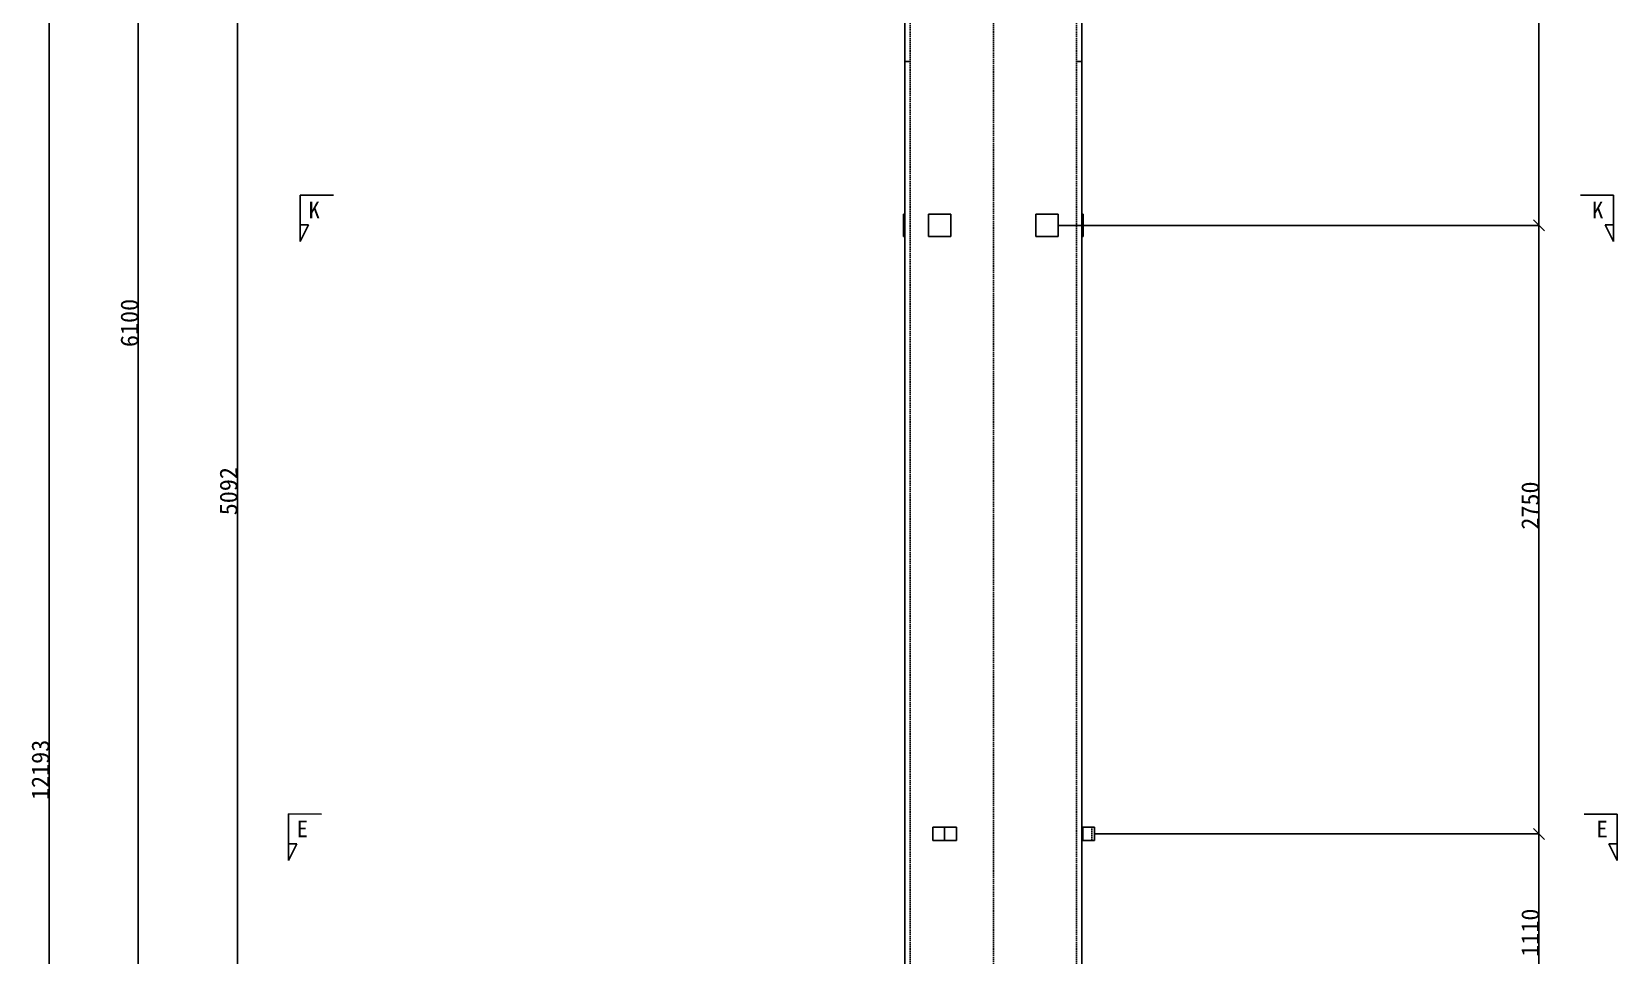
# Model space of a CAD drawing. Extents: x 72 to 24750, y 150 to 17460.
# Drawn here: x 4246 to 11409, y 9114 to 13287 of the extents above; entities that cross this region are included whole.
import ezdxf

# ---------------------------------------------------------------- set-up
doc = ezdxf.new("R2010")
doc.units = 0
doc.header["$MEASUREMENT"] = 0
doc.linetypes.add('HIDDEN', pattern=[9.525, 6.35, -3.175])
for name, color, linetype in [('GREEN_SOLID', 3, 'CONTINUOUS'), ('WHITE_HIDDEN', 7, 'HIDDEN'), ('WHITE_SOLID', 7, 'CONTINUOUS'), ('YELLOW_SOLID', 2, 'CONTINUOUS')]:
    doc.layers.add(name, color=color, linetype=linetype)

msp = doc.modelspace()

# ---------------------------------------------------------------- linework, layer by layer
at = {"layer": 'GREEN_SOLID', "color": 3, "linetype": 'Continuous'}
for p, q in [((8190.353817, 13151.803535), (8215.353817, 13151.803535)), ((8990.353817, 13151.803535), (8965.353817, 13151.803535))]:
    msp.add_line(p, q, dxfattribs=at)
at = {"layer": 'WHITE_HIDDEN', "color": 7, "linetype": 'HIDDEN'}
for p, q in [((8215.353817, 13640.803535), (8215.353817, 8562.803535)), ((8965.353817, 13640.803535), (8965.353817, 8562.803535)), ((8184.353817, 12361.803535), (8184.353817, 12461.803535)), ((8190.353817, 12461.803535), (8184.353817, 12461.803535)), ((8190.353817, 12361.803535), (8190.353817, 12461.803535)), ((8190.353817, 12361.803535), (8190.353817, 12461.803535)), ((8297.853817, 12361.803535), (8297.853817, 12461.803535)), ((8297.853817, 12461.803535), (8397.853817, 12461.803535)), ((8397.853817, 12461.803535), (8397.853817, 12361.803535)), ((8782.853817, 12361.803535), (8782.853817, 12461.803535)), ((8782.853817, 12461.803535), (8882.853817, 12461.803535)), ((8882.853817, 12461.803535), (8882.853817, 12361.803535)), ((8990.353817, 12361.803535), (8990.353817, 12461.803535)), ((8996.353817, 12461.803535), (8990.353817, 12461.803535)), ((8990.353817, 12361.803535), (8990.353817, 12461.803535)), ((8996.353817, 12361.803535), (8996.353817, 12461.803535)), ((8190.353817, 12361.803535), (8184.353817, 12361.803535)), ((8397.853817, 12361.803535), (8297.853817, 12361.803535)), ((8882.853817, 12361.803535), (8782.853817, 12361.803535)), ((8996.353817, 12361.803535), (8990.353817, 12361.803535)), ((8992.319016, 9691.799455), (8992.014534, 9691.799455)), ((8992.014534, 9691.799455), (8992.319016, 9691.799455)), ((8992.319016, 9691.799455), (8992.014534, 9691.799455)), ((8993.186107, 9691.799455), (8992.319016, 9691.799455)), ((9035.627233, 9631.801773), (9035.627233, 9691.799455))]:
    msp.add_line(p, q, dxfattribs=at)
at = {"layer": 'WHITE_SOLID', "color": 4, "linetype": 'HIDDEN'}
msp.add_line((8590.353817, 2023.790012), (8590.353817, 16512.463535), dxfattribs=at)
at = {"layer": 'WHITE_SOLID', "color": 7, "linetype": 'Continuous'}
for p, q in [((4325.247035, 15911.803495), (4325.247035, 3718.803496)), ((4727.251541, 14911.8035), (4727.251541, 8811.8035)), ((11055.342791, 14651.803554), (11055.342791, 12411.803557)), ((5175.082051, 13647.803504), (5175.082051, 8555.803504)), ((8883.353817, 12411.803535), (11058.342791, 12411.803557)), ((8883.353817, 12411.803535), (11058.342791, 12411.803557)), ((11080.091529, 12387.05482), (11030.594054, 12436.552294)), ((11030.594054, 12436.552294), (11080.091529, 12387.05482)), ((11055.342791, 12411.803557), (11055.342791, 9661.800634)), ((11080.091529, 9637.051897), (11030.594054, 9686.549372)), ((11030.594054, 9686.549371), (11080.091529, 9637.051897)), ((9048.133329, 9661.800614), (11058.342791, 9661.800634)), ((9048.133329, 9661.800614), (11058.342791, 9661.800634)), ((11055.342791, 9661.800634), (11055.342791, 8551.803555))]:
    msp.add_line(p, q, dxfattribs=at)
at = {"layer": 'WHITE_SOLID', "color": 6, "linetype": 'Continuous'}
for p, q in [((5459.139193, 12548.557606), (5459.139193, 12338.557606)), ((5459.139193, 12548.557606), (5609.139193, 12548.557606)), ((11392.342806, 12548.557606), (11242.342806, 12548.557606)), ((11392.342806, 12548.557606), (11392.342806, 12338.557606)), ((5459.139193, 12338.557606), (5459.139468, 12413.557606)), ((5496.639468, 12413.557469), (5459.139193, 12338.557606)), ((5459.139468, 12413.557606), (5496.639468, 12413.557469)), ((11392.343081, 12413.557606), (11354.843081, 12413.557744)), ((11392.342806, 12338.557606), (11354.843081, 12413.557744)), ((11392.342806, 12338.557606), (11392.343081, 12413.557606)), ((5405.591164, 9751.983514), (5405.579911, 9541.983515)), ((5405.591164, 9751.983514), (5555.591164, 9751.975477)), ((11409.095766, 9751.661808), (11259.095767, 9751.669846)), ((11409.095766, 9751.661808), (11409.084513, 9541.661808)), ((5405.579911, 9541.983515), (5405.580186, 9616.983515)), ((5443.080186, 9616.983377), (5405.579911, 9541.983515)), ((5405.580186, 9616.983515), (5443.080186, 9616.983377)), ((11409.084789, 9616.661808), (11371.584789, 9616.661946)), ((11409.084513, 9541.661808), (11371.584789, 9616.661946)), ((11409.084513, 9541.661808), (11409.084789, 9616.661808))]:
    msp.add_line(p, q, dxfattribs=at)
at = {"layer": 'YELLOW_SOLID', "color": 2, "linetype": 'Continuous'}
for p, q in [((8190.353817, 8580.294719), (8190.353817, 13623.31235)), ((8990.353817, 8580.294719), (8990.353817, 13623.31235)), ((8184.353817, 12461.803535), (8184.353817, 12361.803535)), ((8190.353817, 12461.803535), (8184.353817, 12461.803535)), ((8397.853817, 12461.803535), (8297.853817, 12461.803535)), ((8297.853817, 12461.803535), (8297.853817, 12361.803535)), ((8397.853817, 12361.803535), (8397.853817, 12461.803535)), ((8782.853817, 12461.803535), (8782.853817, 12361.803535)), ((8882.853817, 12461.803535), (8782.853817, 12461.803535)), ((8882.853817, 12361.803535), (8882.853817, 12461.803535)), ((8990.353817, 12461.803535), (8996.353817, 12461.803535)), ((8996.353817, 12461.803535), (8996.353817, 12361.803535)), ((8184.353817, 12361.803535), (8190.353817, 12361.803535)), ((8397.853817, 12361.803535), (8297.853817, 12361.803535)), ((8782.853817, 12361.803535), (8882.853817, 12361.803535)), ((8996.353817, 12361.803535), (8990.353817, 12361.803535)), ((8317.32388, 9691.802197), (8317.320808, 9631.798292)), ((8317.32388, 9691.802197), (8423.389897, 9691.796767)), ((8370.353817, 9631.795576), (8370.356889, 9691.799482)), ((8423.386825, 9631.792861), (8423.389897, 9691.796767)), ((9047.633329, 9691.799455), (8992.014534, 9691.799455)), ((8992.014534, 9691.799455), (8992.014534, 9631.801773)), ((8994.600321, 9691.799455), (8994.600321, 9631.801773)), ((9047.633329, 9631.801773), (9047.633329, 9691.799455)), ((8317.320808, 9631.798292), (8423.386825, 9631.792861)), ((9047.633329, 9631.801773), (8992.014534, 9631.801773))]:
    msp.add_line(p, q, dxfattribs=at)

# ---------------------------------------------------------------- texts
at = {"layer": 'WHITE_SOLID', "color": 6, "linetype": 'Continuous'}
for p in [(5496.639193, 12443.557606), (11295.077181, 12443.557606)]:
    msp.add_text('K', height=75, dxfattribs=at).set_placement(p)
at = {"layer": 'WHITE_SOLID', "color": 7, "linetype": 'Continuous'}
for s, p in [('6100', (4727.251541, 11861.80356)), ('5092', (5175.082051, 11101.803557)), ('2750', (11055.342791, 11036.802059)), ('12193', (4325.247035, 9815.303563)), ('1110', (11055.342791, 9106.80206))]:
    msp.add_text(s, height=80, rotation=90.000008, dxfattribs=at).set_placement(p)
at = {"layer": 'WHITE_SOLID', "color": 6, "linetype": 'Continuous'}
for p in [(5443.085537, 9646.981505), (11314.973929, 9646.666851)]:
    msp.add_text('E', height=75, rotation=359.99427, dxfattribs=at).set_placement(p)

doc.saveas('drawing.dxf')
